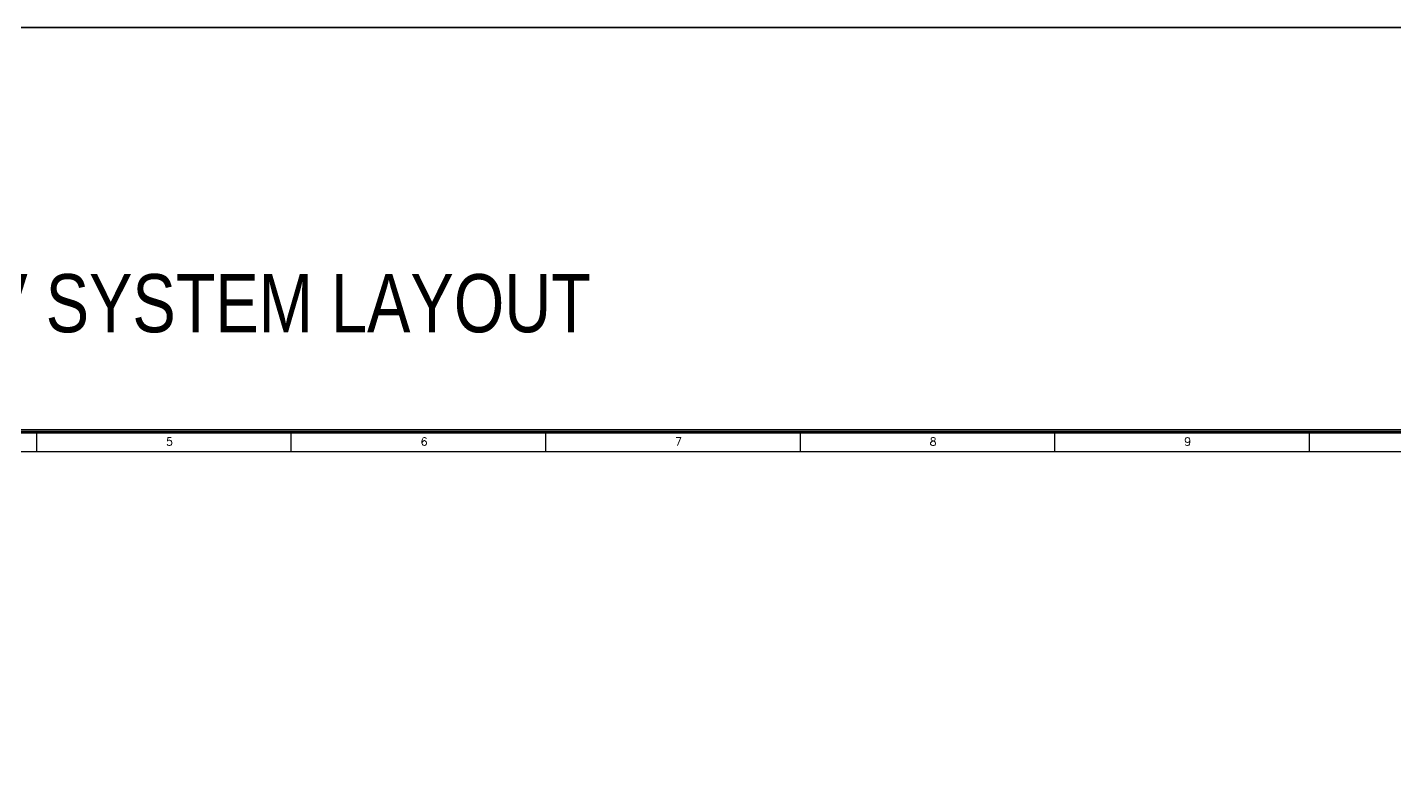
# Model space of a CAD drawing. Header units: millimetres. Extents: x 1327414 to 2124380, y -346496 to -91575.
# Drawn here: x 1819311 to 1842826, y -269176 to -256240 of the extents above; entities that cross this region are included whole.
import ezdxf
from ezdxf.enums import TextEntityAlignment as Align

# ---------------------------------------------------------------- set-up
doc = ezdxf.new("R2010")
doc.units = ezdxf.units.MM
doc.header["$LTSCALE"] = 600
doc.header["$MEASUREMENT"] = 0
doc.layers.add('AREA', color=193, linetype='Continuous', plot=False)
doc.layers.add('P-Wall', color=8, linetype='Continuous', lineweight=35)
doc.layers.add('TEXT', color=6, linetype='Continuous')
doc.layers.add('TITLE', color=7, linetype='Continuous')
doc.styles.add('ROMANS', font='romans.shx')
doc.styles.add('style1', font='', dxfattribs={"width": 0.8})
doc.styles.get('style1').set_extended_font_data('Swis721 Ex BT')

# ---------------------------------------------------------------- blocks, each defined once
blk = doc.blocks.new('A$C66962185')
at = {"layer": 'TITLE', "color": 7}
for p, q in [((120.9, -140930.66), (120.9, -140928.36)), ((151.16, -140930.66), (151.16, -140928.36)), ((181.42, -140930.66), (181.42, -140928.36)), ((211.69, -140930.66), (211.69, -140928.36)), ((241.95, -140930.66), (241.95, -140928.36)), ((272.21, -140930.66), (272.21, -140928.36))]:
    blk.add_line(p, q, dxfattribs=at)
at = {"layer": 'TITLE'}
blk.add_line((2.14, -140930.66), (360.7, -140930.66), dxfattribs=at)
at = {"layer": 'TITLE', "color": 7, "const_width": 0.355}
blk.add_lwpolyline([(363, -140928.36), (363, -141178.33), (0, -141178.33), (0, -140928.36)], close=True, dxfattribs=at)
at = {"layer": 'TITLE', "color": 7, "style": 'ROMANS'}
for s, p in [('5', (136.67, -140929.48)), ('6', (166.94, -140929.48)), ('7', (197.2, -140929.48)), ('8', (227.46, -140929.48)), ('9', (257.73, -140929.48))]:
    blk.add_text(s, height=0.952, dxfattribs=at).set_placement(p, align=Align.MIDDLE)

msp = doc.modelspace()

# ---------------------------------------------------------------- linework, layer by layer
at = {"layer": 'AREA'}
for points in [[(1801940.9, -263157.5), (1854537.6, -263157.5), (1854537.6, -299404), (1801940.9, -299404)], [(1801985.9, -263202.5), (1854492.6, -263202.5), (1854492.6, -299359), (1801985.9, -299359)]]:
    msp.add_lwpolyline(points, close=True, dxfattribs=at)
at = {"layer": 'P-Wall', "color": 30, "true_color": 0xf8991e}
msp.add_lwpolyline([(1794382.6, -256240.3), (1860819.9, -256240.3), (1860819.9, -305663.6), (1794382.6, -305663.6)], close=True, dxfattribs=at)

# ---------------------------------------------------------------- block references
at = {"layer": 'TITLE', "xscale": 144.6465675549349, "yscale": 144.6465665108379, "zscale": 144.6465669265092}
msp.add_blockref('A$C66962185', (1801985.9, 20121601.6), dxfattribs=at)

# ---------------------------------------------------------------- texts
at = {"layer": 'TEXT', "color": 7, "insert": (1817949.4, -260483.8), "char_height": 1000, "width": 13234.07, "attachment_point": 1, "style": 'style1'}
msp.add_mtext('{\\fArial|b0|i0|c0|p34;LV SYSTEM LAYOUT\\P}', dxfattribs=at)

doc.saveas('drawing.dxf')
